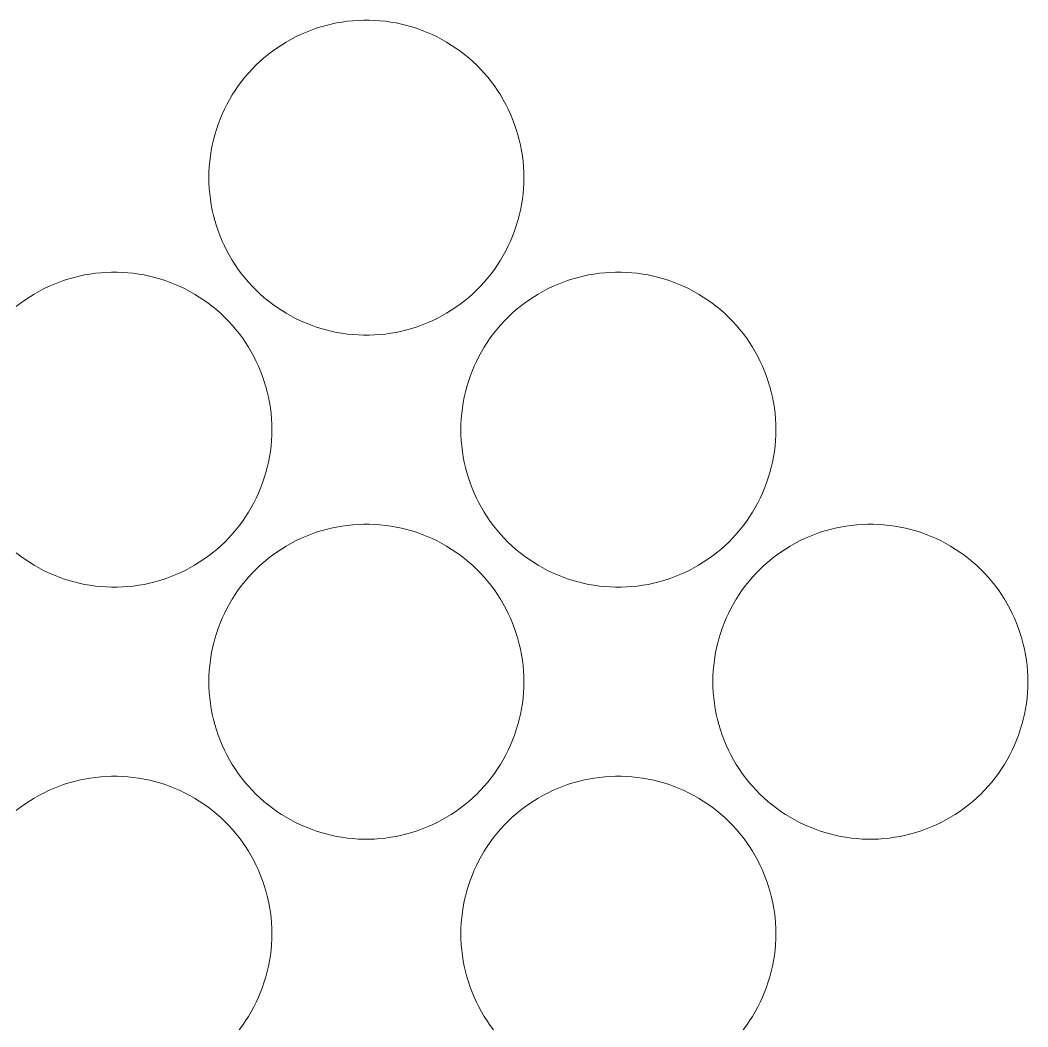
# Model space of a CAD drawing. Header units: inches. Extents: x -6.5 to 91.7, y -2.1 to 67.1.
# Drawn here: x 0.058 to 1.632, y 1.83 to 3.403 of the extents above; entities that cross this region are included whole.
import ezdxf

# ---------------------------------------------------------------- set-up
doc = ezdxf.new("R2010")
doc.units = ezdxf.units.IN
doc.layers.add('ZANO_R', color=7, linetype='Continuous', lineweight=0)

msp = doc.modelspace()

# ---------------------------------------------------------------- linework, layer by layer
at = {"layer": 'ZANO_R'}
for p, q in [((0.5605, 3.39967), (0.56891, 3.40084)), ((0.56891, 3.40084), (0.57736, 3.40172)), ((0.57736, 3.40172), (0.58584, 3.4023)), ((0.58584, 3.4023), (0.59433, 3.4026)), ((0.59433, 3.4026), (0.60282, 3.4026)), ((0.60282, 3.4026), (0.61131, 3.4023)), ((0.61131, 3.4023), (0.61979, 3.40172)), ((0.61979, 3.40172), (0.62824, 3.40084)), ((0.62824, 3.40084), (0.63665, 3.39967)), ((0.50343, 3.38349), (0.51132, 3.38664)), ((0.51132, 3.38664), (0.51931, 3.38952)), ((0.51931, 3.38952), (0.5274, 3.39211)), ((0.5274, 3.39211), (0.53557, 3.39443)), ((0.53557, 3.39443), (0.54382, 3.39646)), ((0.54382, 3.39646), (0.55213, 3.39821)), ((0.55213, 3.39821), (0.5605, 3.39967)), ((0.63665, 3.39967), (0.64502, 3.39821)), ((0.64502, 3.39821), (0.65333, 3.39646)), ((0.65333, 3.39646), (0.66158, 3.39443)), ((0.66158, 3.39443), (0.66975, 3.39211)), ((0.66975, 3.39211), (0.67784, 3.38952)), ((0.67784, 3.38952), (0.68583, 3.38664)), ((0.68583, 3.38664), (0.69372, 3.38349)), ((0.4731, 3.36824), (0.48048, 3.37244)), ((0.48048, 3.37244), (0.488, 3.37639)), ((0.488, 3.37639), (0.49565, 3.38007)), ((0.49565, 3.38007), (0.50343, 3.38349)), ((0.69372, 3.38349), (0.7015, 3.38007)), ((0.7015, 3.38007), (0.70915, 3.37639)), ((0.70915, 3.37639), (0.71667, 3.37244)), ((0.71667, 3.37244), (0.72405, 3.36824)), ((0.44515, 3.34895), (0.45188, 3.35413)), ((0.45188, 3.35413), (0.45879, 3.35907)), ((0.45879, 3.35907), (0.46586, 3.36378)), ((0.46586, 3.36378), (0.4731, 3.36824)), ((0.72405, 3.36824), (0.73129, 3.36378)), ((0.73129, 3.36378), (0.73836, 3.35907)), ((0.73836, 3.35907), (0.74527, 3.35413)), ((0.74527, 3.35413), (0.752, 3.34895)), ((0.42609, 3.33206), (0.43225, 3.3379)), ((0.43225, 3.3379), (0.4386, 3.34354)), ((0.4386, 3.34354), (0.44515, 3.34895)), ((0.752, 3.34895), (0.75855, 3.34354)), ((0.75855, 3.34354), (0.76491, 3.3379)), ((0.76491, 3.3379), (0.77107, 3.33206)), ((0.41439, 3.31974), (0.42013, 3.326)), ((0.42013, 3.326), (0.42609, 3.33206)), ((0.77107, 3.33206), (0.77702, 3.326)), ((0.77702, 3.326), (0.78276, 3.31974)), ((0.39851, 3.29982), (0.40357, 3.30664)), ((0.40357, 3.30664), (0.40887, 3.31328)), ((0.40887, 3.31328), (0.41439, 3.31974)), ((0.78276, 3.31974), (0.78828, 3.31328)), ((0.78828, 3.31328), (0.79358, 3.30664)), ((0.79358, 3.30664), (0.79864, 3.29982)), ((0.3891, 3.28568), (0.39368, 3.29283)), ((0.39368, 3.29283), (0.39851, 3.29982)), ((0.79864, 3.29982), (0.80347, 3.29283)), ((0.80347, 3.29283), (0.80805, 3.28568)), ((0.38069, 3.27092), (0.38477, 3.27837)), ((0.38477, 3.27837), (0.3891, 3.28568)), ((0.80805, 3.28568), (0.81238, 3.27837)), ((0.81238, 3.27837), (0.81646, 3.27092)), ((0.37332, 3.25561), (0.37687, 3.26333)), ((0.37687, 3.26333), (0.38069, 3.27092)), ((0.81646, 3.27092), (0.82028, 3.26333)), ((0.82028, 3.26333), (0.82383, 3.25561)), ((0.36702, 3.23984), (0.37004, 3.24778)), ((0.37004, 3.24778), (0.37332, 3.25561)), ((0.82383, 3.25561), (0.82712, 3.24778)), ((0.82712, 3.24778), (0.83013, 3.23984)), ((0.36183, 3.22366), (0.36429, 3.23179)), ((0.36429, 3.23179), (0.36702, 3.23984)), ((0.83013, 3.23984), (0.83286, 3.23179)), ((0.83286, 3.23179), (0.83532, 3.22366)), ((0.35777, 3.20717), (0.35966, 3.21545)), ((0.35966, 3.21545), (0.36183, 3.22366)), ((0.83532, 3.22366), (0.8375, 3.21545)), ((0.8375, 3.21545), (0.83939, 3.20717)), ((0.35485, 3.19043), (0.35616, 3.19883)), ((0.35616, 3.19883), (0.35777, 3.20717)), ((0.83939, 3.20717), (0.84099, 3.19883)), ((0.84099, 3.19883), (0.8423, 3.19043)), ((0.35309, 3.17354), (0.35382, 3.182)), ((0.35382, 3.182), (0.35485, 3.19043)), ((0.8423, 3.19043), (0.84333, 3.182)), ((0.84333, 3.182), (0.84406, 3.17354)), ((0.3525, 3.15656), (0.35265, 3.16506)), ((0.35265, 3.16506), (0.35309, 3.17354)), ((0.84406, 3.17354), (0.8445, 3.16506)), ((0.8445, 3.16506), (0.84465, 3.15656)), ((0.35265, 3.14807), (0.3525, 3.15656)), ((0.84465, 3.15656), (0.8445, 3.14807)), ((0.35309, 3.13958), (0.35265, 3.14807)), ((0.35382, 3.13112), (0.35309, 3.13958)), ((0.84406, 3.13958), (0.84333, 3.13112)), ((0.8445, 3.14807), (0.84406, 3.13958)), ((0.35485, 3.12269), (0.35382, 3.13112)), ((0.35616, 3.1143), (0.35485, 3.12269)), ((0.8423, 3.12269), (0.84099, 3.1143)), ((0.84333, 3.13112), (0.8423, 3.12269)), ((0.35777, 3.10595), (0.35616, 3.1143)), ((0.35966, 3.09767), (0.35777, 3.10595)), ((0.83939, 3.10595), (0.8375, 3.09767)), ((0.84099, 3.1143), (0.83939, 3.10595)), ((0.36183, 3.08946), (0.35966, 3.09767)), ((0.36429, 3.08133), (0.36183, 3.08946)), ((0.83532, 3.08946), (0.83286, 3.08133)), ((0.8375, 3.09767), (0.83532, 3.08946)), ((0.36702, 3.07329), (0.36429, 3.08133)), ((0.37004, 3.06535), (0.36702, 3.07329)), ((0.83013, 3.07329), (0.82712, 3.06535)), ((0.83286, 3.08133), (0.83013, 3.07329)), ((0.37332, 3.05751), (0.37004, 3.06535)), ((0.37687, 3.0498), (0.37332, 3.05751)), ((0.82383, 3.05751), (0.82028, 3.0498)), ((0.82712, 3.06535), (0.82383, 3.05751)), ((0.38069, 3.04221), (0.37687, 3.0498)), ((0.38477, 3.03475), (0.38069, 3.04221)), ((0.81646, 3.04221), (0.81238, 3.03475)), ((0.82028, 3.0498), (0.81646, 3.04221)), ((0.3891, 3.02745), (0.38477, 3.03475)), ((0.39368, 3.02029), (0.3891, 3.02745)), ((0.80805, 3.02745), (0.80347, 3.02029)), ((0.81238, 3.03475), (0.80805, 3.02745)), ((0.16679, 3.00596), (0.1752, 3.00713)), ((0.1752, 3.00713), (0.18365, 3.008)), ((0.18365, 3.008), (0.19213, 3.00859)), ((0.19213, 3.00859), (0.20062, 3.00888)), ((0.20062, 3.00888), (0.20911, 3.00888)), ((0.20911, 3.00888), (0.2176, 3.00859)), ((0.2176, 3.00859), (0.22607, 3.008)), ((0.22607, 3.008), (0.23452, 3.00713)), ((0.23452, 3.00713), (0.24294, 3.00596)), ((0.39851, 3.0133), (0.39368, 3.02029)), ((0.40357, 3.00648), (0.39851, 3.0133)), ((0.79864, 3.0133), (0.79358, 3.00648)), ((0.80347, 3.02029), (0.79864, 3.0133)), ((0.95421, 3.00596), (0.96263, 3.00713)), ((0.96263, 3.00713), (0.97108, 3.008)), ((0.97108, 3.008), (0.97955, 3.00859)), ((0.97955, 3.00859), (0.98804, 3.00888)), ((0.98804, 3.00888), (0.99654, 3.00888)), ((0.99654, 3.00888), (1.00503, 3.00859)), ((1.00503, 3.00859), (1.0135, 3.008)), ((1.0135, 3.008), (1.02195, 3.00713)), ((1.02195, 3.00713), (1.03036, 3.00596)), ((0.10972, 2.98978), (0.1176, 2.99293)), ((0.1176, 2.99293), (0.1256, 2.9958)), ((0.1256, 2.9958), (0.13369, 2.9984)), ((0.13369, 2.9984), (0.14186, 3.00072)), ((0.14186, 3.00072), (0.15011, 3.00275)), ((0.15011, 3.00275), (0.15842, 3.0045)), ((0.15842, 3.0045), (0.16679, 3.00596)), ((0.24294, 3.00596), (0.25131, 3.0045)), ((0.25131, 3.0045), (0.25962, 3.00275)), ((0.25962, 3.00275), (0.26787, 3.00072)), ((0.26787, 3.00072), (0.27604, 2.9984)), ((0.27604, 2.9984), (0.28413, 2.9958)), ((0.28413, 2.9958), (0.29212, 2.99293)), ((0.29212, 2.99293), (0.30001, 2.98978)), ((0.40887, 2.99984), (0.40357, 3.00648)), ((0.41439, 2.99339), (0.40887, 2.99984)), ((0.42013, 2.98713), (0.41439, 2.99339)), ((0.78276, 2.99339), (0.77702, 2.98713)), ((0.78828, 2.99984), (0.78276, 2.99339)), ((0.79358, 3.00648), (0.78828, 2.99984)), ((0.89714, 2.98978), (0.90503, 2.99293)), ((0.90503, 2.99293), (0.91302, 2.9958)), ((0.91302, 2.9958), (0.92111, 2.9984)), ((0.92111, 2.9984), (0.92928, 3.00072)), ((0.92928, 3.00072), (0.93753, 3.00275)), ((0.93753, 3.00275), (0.94585, 3.0045)), ((0.94585, 3.0045), (0.95421, 3.00596)), ((1.03036, 3.00596), (1.03873, 3.0045)), ((1.03873, 3.0045), (1.04704, 3.00275)), ((1.04704, 3.00275), (1.05529, 3.00072)), ((1.05529, 3.00072), (1.06346, 2.9984)), ((1.06346, 2.9984), (1.07155, 2.9958)), ((1.07155, 2.9958), (1.07955, 2.99293)), ((1.07955, 2.99293), (1.08744, 2.98978)), ((0.07938, 2.97452), (0.08676, 2.97873)), ((0.08676, 2.97873), (0.09429, 2.98267)), ((0.09429, 2.98267), (0.10194, 2.98636)), ((0.10194, 2.98636), (0.10972, 2.98978)), ((0.30001, 2.98978), (0.30779, 2.98636)), ((0.30779, 2.98636), (0.31544, 2.98267)), ((0.31544, 2.98267), (0.32296, 2.97873)), ((0.32296, 2.97873), (0.33034, 2.97452)), ((0.42609, 2.98107), (0.42013, 2.98713)), ((0.43225, 2.97522), (0.42609, 2.98107)), ((0.77107, 2.98107), (0.76491, 2.97522)), ((0.77702, 2.98713), (0.77107, 2.98107)), ((0.86681, 2.97452), (0.87419, 2.97873)), ((0.87419, 2.97873), (0.88171, 2.98267)), ((0.88171, 2.98267), (0.88936, 2.98636)), ((0.88936, 2.98636), (0.89714, 2.98978)), ((1.08744, 2.98978), (1.09521, 2.98636)), ((1.09521, 2.98636), (1.10287, 2.98267)), ((1.10287, 2.98267), (1.11039, 2.97873)), ((1.11039, 2.97873), (1.11777, 2.97452)), ((0.05144, 2.95523), (0.05817, 2.96042)), ((0.05817, 2.96042), (0.06508, 2.96536)), ((0.06508, 2.96536), (0.07215, 2.97007)), ((0.07215, 2.97007), (0.07938, 2.97452)), ((0.33034, 2.97452), (0.33757, 2.97007)), ((0.33757, 2.97007), (0.34465, 2.96536)), ((0.34465, 2.96536), (0.35155, 2.96042)), ((0.35155, 2.96042), (0.35829, 2.95523)), ((0.4386, 2.96959), (0.43225, 2.97522)), ((0.44515, 2.96418), (0.4386, 2.96959)), ((0.45188, 2.959), (0.44515, 2.96418)), ((0.752, 2.96418), (0.74527, 2.959)), ((0.75855, 2.96959), (0.752, 2.96418)), ((0.76491, 2.97522), (0.75855, 2.96959)), ((0.83887, 2.95523), (0.8456, 2.96042)), ((0.8456, 2.96042), (0.8525, 2.96536)), ((0.8525, 2.96536), (0.85958, 2.97007)), ((0.85958, 2.97007), (0.86681, 2.97452)), ((1.11777, 2.97452), (1.125, 2.97007)), ((1.125, 2.97007), (1.13207, 2.96536)), ((1.13207, 2.96536), (1.13898, 2.96042)), ((1.13898, 2.96042), (1.14571, 2.95523)), ((0.35829, 2.95523), (0.36483, 2.94982)), ((0.36483, 2.94982), (0.37119, 2.94419)), ((0.37119, 2.94419), (0.37735, 2.93834)), ((0.45879, 2.95405), (0.45188, 2.959)), ((0.46586, 2.94935), (0.45879, 2.95405)), ((0.4731, 2.94489), (0.46586, 2.94935)), ((0.48048, 2.94068), (0.4731, 2.94489)), ((0.72405, 2.94489), (0.71667, 2.94068)), ((0.73129, 2.94935), (0.72405, 2.94489)), ((0.73836, 2.95405), (0.73129, 2.94935)), ((0.74527, 2.959), (0.73836, 2.95405)), ((0.8198, 2.93834), (0.82596, 2.94419)), ((0.82596, 2.94419), (0.83232, 2.94982)), ((0.83232, 2.94982), (0.83887, 2.95523)), ((1.14571, 2.95523), (1.15226, 2.94982)), ((1.15226, 2.94982), (1.15862, 2.94419)), ((1.15862, 2.94419), (1.16478, 2.93834)), ((0.37735, 2.93834), (0.38331, 2.93228)), ((0.38331, 2.93228), (0.38905, 2.92602)), ((0.488, 2.93674), (0.48048, 2.94068)), ((0.49565, 2.93305), (0.488, 2.93674)), ((0.50343, 2.92963), (0.49565, 2.93305)), ((0.51132, 2.92648), (0.50343, 2.92963)), ((0.69372, 2.92963), (0.68583, 2.92648)), ((0.7015, 2.93305), (0.69372, 2.92963)), ((0.70915, 2.93674), (0.7015, 2.93305)), ((0.71667, 2.94068), (0.70915, 2.93674)), ((0.8081, 2.92602), (0.81384, 2.93228)), ((0.81384, 2.93228), (0.8198, 2.93834)), ((1.16478, 2.93834), (1.17073, 2.93228)), ((1.17073, 2.93228), (1.17647, 2.92602)), ((0.38905, 2.92602), (0.39457, 2.91957)), ((0.39457, 2.91957), (0.39987, 2.91293)), ((0.39987, 2.91293), (0.40493, 2.90611)), ((0.51931, 2.92361), (0.51132, 2.92648)), ((0.5274, 2.92101), (0.51931, 2.92361)), ((0.53557, 2.91869), (0.5274, 2.92101)), ((0.54382, 2.91666), (0.53557, 2.91869)), ((0.55213, 2.91491), (0.54382, 2.91666)), ((0.5605, 2.91345), (0.55213, 2.91491)), ((0.56891, 2.91229), (0.5605, 2.91345)), ((0.63665, 2.91345), (0.62824, 2.91229)), ((0.64502, 2.91491), (0.63665, 2.91345)), ((0.65333, 2.91666), (0.64502, 2.91491)), ((0.66158, 2.91869), (0.65333, 2.91666)), ((0.66975, 2.92101), (0.66158, 2.91869)), ((0.67784, 2.92361), (0.66975, 2.92101)), ((0.68583, 2.92648), (0.67784, 2.92361)), ((0.79222, 2.90611), (0.79728, 2.91293)), ((0.79728, 2.91293), (0.80258, 2.91957)), ((0.80258, 2.91957), (0.8081, 2.92602)), ((1.17647, 2.92602), (1.182, 2.91957)), ((1.182, 2.91957), (1.18729, 2.91293)), ((1.18729, 2.91293), (1.19236, 2.90611)), ((0.40493, 2.90611), (0.40976, 2.89912)), ((0.40976, 2.89912), (0.41434, 2.89196)), ((0.57736, 2.91141), (0.56891, 2.91229)), ((0.58584, 2.91082), (0.57736, 2.91141)), ((0.59433, 2.91053), (0.58584, 2.91082)), ((0.60282, 2.91053), (0.59433, 2.91053)), ((0.61131, 2.91082), (0.60282, 2.91053)), ((0.61979, 2.91141), (0.61131, 2.91082)), ((0.62824, 2.91229), (0.61979, 2.91141)), ((0.78281, 2.89196), (0.78739, 2.89912)), ((0.78739, 2.89912), (0.79222, 2.90611)), ((1.19236, 2.90611), (1.19718, 2.89912)), ((1.19718, 2.89912), (1.20176, 2.89196)), ((0.41434, 2.89196), (0.41867, 2.88466)), ((0.41867, 2.88466), (0.42275, 2.8772)), ((0.7744, 2.8772), (0.77848, 2.88466)), ((0.77848, 2.88466), (0.78281, 2.89196)), ((1.20176, 2.89196), (1.2061, 2.88466)), ((1.2061, 2.88466), (1.21017, 2.8772)), ((0.42275, 2.8772), (0.42656, 2.86961)), ((0.42656, 2.86961), (0.43012, 2.8619)), ((0.76703, 2.8619), (0.77059, 2.86961)), ((0.77059, 2.86961), (0.7744, 2.8772)), ((1.21017, 2.8772), (1.21399, 2.86961)), ((1.21399, 2.86961), (1.21754, 2.8619)), ((0.43012, 2.8619), (0.4334, 2.85406)), ((0.4334, 2.85406), (0.43641, 2.84612)), ((0.76074, 2.84612), (0.76375, 2.85406)), ((0.76375, 2.85406), (0.76703, 2.8619)), ((1.21754, 2.8619), (1.22083, 2.85406)), ((1.22083, 2.85406), (1.22384, 2.84612)), ((0.43641, 2.84612), (0.43915, 2.83808)), ((0.43915, 2.83808), (0.44161, 2.82995)), ((0.75554, 2.82995), (0.758, 2.83808)), ((0.758, 2.83808), (0.76074, 2.84612)), ((1.22384, 2.84612), (1.22658, 2.83808)), ((1.22658, 2.83808), (1.22903, 2.82995)), ((0.44161, 2.82995), (0.44378, 2.82174)), ((0.44378, 2.82174), (0.44567, 2.81346)), ((0.75148, 2.81346), (0.75337, 2.82174)), ((0.75337, 2.82174), (0.75554, 2.82995)), ((1.22903, 2.82995), (1.23121, 2.82174)), ((1.23121, 2.82174), (1.2331, 2.81346)), ((0.44567, 2.81346), (0.44728, 2.80511)), ((0.44728, 2.80511), (0.44859, 2.79672)), ((0.74856, 2.79672), (0.74987, 2.80511)), ((0.74987, 2.80511), (0.75148, 2.81346)), ((1.2331, 2.81346), (1.2347, 2.80511)), ((1.2347, 2.80511), (1.23602, 2.79672)), ((0.44859, 2.79672), (0.44961, 2.78829)), ((0.44961, 2.78829), (0.45035, 2.77983)), ((0.7468, 2.77983), (0.74754, 2.78829)), ((0.74754, 2.78829), (0.74856, 2.79672)), ((1.23602, 2.79672), (1.23704, 2.78829)), ((1.23704, 2.78829), (1.23777, 2.77983)), ((0.45035, 2.77983), (0.45079, 2.77134)), ((0.45079, 2.77134), (0.45093, 2.76285)), ((0.74622, 2.76285), (0.74636, 2.77134)), ((0.74636, 2.77134), (0.7468, 2.77983)), ((1.23777, 2.77983), (1.23821, 2.77134)), ((1.23821, 2.77134), (1.23836, 2.76285)), ((0.45093, 2.76285), (0.45079, 2.75436)), ((0.74636, 2.75436), (0.74622, 2.76285)), ((1.23836, 2.76285), (1.23821, 2.75436)), ((0.45035, 2.74587), (0.44961, 2.73741)), ((0.45079, 2.75436), (0.45035, 2.74587)), ((0.7468, 2.74587), (0.74636, 2.75436)), ((0.74754, 2.73741), (0.7468, 2.74587)), ((1.23777, 2.74587), (1.23704, 2.73741)), ((1.23821, 2.75436), (1.23777, 2.74587)), ((0.44859, 2.72898), (0.44728, 2.72058)), ((0.44961, 2.73741), (0.44859, 2.72898)), ((0.74856, 2.72898), (0.74754, 2.73741)), ((0.74987, 2.72058), (0.74856, 2.72898)), ((1.23602, 2.72898), (1.2347, 2.72058)), ((1.23704, 2.73741), (1.23602, 2.72898)), ((0.44567, 2.71224), (0.44378, 2.70396)), ((0.44728, 2.72058), (0.44567, 2.71224)), ((0.75148, 2.71224), (0.74987, 2.72058)), ((0.75337, 2.70396), (0.75148, 2.71224)), ((1.2331, 2.71224), (1.23121, 2.70396)), ((1.2347, 2.72058), (1.2331, 2.71224)), ((0.44161, 2.69575), (0.43915, 2.68762)), ((0.44378, 2.70396), (0.44161, 2.69575)), ((0.75554, 2.69575), (0.75337, 2.70396)), ((0.758, 2.68762), (0.75554, 2.69575)), ((1.22903, 2.69575), (1.22658, 2.68762)), ((1.23121, 2.70396), (1.22903, 2.69575)), ((0.43641, 2.67958), (0.4334, 2.67163)), ((0.43915, 2.68762), (0.43641, 2.67958)), ((0.76074, 2.67958), (0.758, 2.68762)), ((0.76375, 2.67163), (0.76074, 2.67958)), ((1.22384, 2.67958), (1.22083, 2.67163)), ((1.22658, 2.68762), (1.22384, 2.67958)), ((0.43012, 2.6638), (0.42656, 2.65608)), ((0.4334, 2.67163), (0.43012, 2.6638)), ((0.76703, 2.6638), (0.76375, 2.67163)), ((0.77059, 2.65608), (0.76703, 2.6638)), ((1.21754, 2.6638), (1.21399, 2.65608)), ((1.22083, 2.67163), (1.21754, 2.6638)), ((0.42275, 2.64849), (0.41867, 2.64104)), ((0.42656, 2.65608), (0.42275, 2.64849)), ((0.7744, 2.64849), (0.77059, 2.65608)), ((0.77848, 2.64104), (0.7744, 2.64849)), ((1.21017, 2.64849), (1.2061, 2.64104)), ((1.21399, 2.65608), (1.21017, 2.64849)), ((0.41434, 2.63373), (0.40976, 2.62658)), ((0.41867, 2.64104), (0.41434, 2.63373)), ((0.78281, 2.63373), (0.77848, 2.64104)), ((0.78739, 2.62658), (0.78281, 2.63373)), ((1.20176, 2.63373), (1.19718, 2.62658)), ((1.2061, 2.64104), (1.20176, 2.63373)), ((0.40493, 2.61959), (0.39987, 2.61277)), ((0.40976, 2.62658), (0.40493, 2.61959)), ((0.56891, 2.61341), (0.57736, 2.61429)), ((0.57736, 2.61429), (0.58584, 2.61488)), ((0.58584, 2.61488), (0.59433, 2.61517)), ((0.59433, 2.61517), (0.60282, 2.61517)), ((0.60282, 2.61517), (0.61131, 2.61488)), ((0.61131, 2.61488), (0.61979, 2.61429)), ((0.61979, 2.61429), (0.62824, 2.61341)), ((0.79222, 2.61959), (0.78739, 2.62658)), ((0.79728, 2.61277), (0.79222, 2.61959)), ((1.19236, 2.61959), (1.18729, 2.61277)), ((1.19718, 2.62658), (1.19236, 2.61959)), ((1.35634, 2.61341), (1.36479, 2.61429)), ((1.36479, 2.61429), (1.37326, 2.61488)), ((1.37326, 2.61488), (1.38175, 2.61517)), ((1.38175, 2.61517), (1.39025, 2.61517)), ((1.39025, 2.61517), (1.39874, 2.61488)), ((1.39874, 2.61488), (1.40721, 2.61429)), ((1.40721, 2.61429), (1.41566, 2.61341)), ((0.38905, 2.59967), (0.38331, 2.59341)), ((0.39457, 2.60613), (0.38905, 2.59967)), ((0.39987, 2.61277), (0.39457, 2.60613)), ((0.50343, 2.59607), (0.51132, 2.59922)), ((0.51132, 2.59922), (0.51931, 2.60209)), ((0.51931, 2.60209), (0.5274, 2.60469)), ((0.5274, 2.60469), (0.53557, 2.607)), ((0.53557, 2.607), (0.54382, 2.60904)), ((0.54382, 2.60904), (0.55213, 2.61078)), ((0.55213, 2.61078), (0.5605, 2.61224)), ((0.5605, 2.61224), (0.56891, 2.61341)), ((0.62824, 2.61341), (0.63665, 2.61224)), ((0.63665, 2.61224), (0.64502, 2.61078)), ((0.64502, 2.61078), (0.65333, 2.60904)), ((0.65333, 2.60904), (0.66158, 2.607)), ((0.66158, 2.607), (0.66975, 2.60469)), ((0.66975, 2.60469), (0.67784, 2.60209)), ((0.67784, 2.60209), (0.68583, 2.59922)), ((0.68583, 2.59922), (0.69372, 2.59607)), ((0.80258, 2.60613), (0.79728, 2.61277)), ((0.8081, 2.59967), (0.80258, 2.60613)), ((0.81384, 2.59341), (0.8081, 2.59967)), ((1.17647, 2.59967), (1.17073, 2.59341)), ((1.182, 2.60613), (1.17647, 2.59967)), ((1.18729, 2.61277), (1.182, 2.60613)), ((1.29085, 2.59607), (1.29874, 2.59922)), ((1.29874, 2.59922), (1.30674, 2.60209)), ((1.30674, 2.60209), (1.31482, 2.60469)), ((1.31482, 2.60469), (1.323, 2.607)), ((1.323, 2.607), (1.33125, 2.60904)), ((1.33125, 2.60904), (1.33956, 2.61078)), ((1.33956, 2.61078), (1.34793, 2.61224)), ((1.34793, 2.61224), (1.35634, 2.61341)), ((1.41566, 2.61341), (1.42408, 2.61224)), ((1.42408, 2.61224), (1.43244, 2.61078)), ((1.43244, 2.61078), (1.44076, 2.60904)), ((1.44076, 2.60904), (1.449, 2.607)), ((1.449, 2.607), (1.45718, 2.60469)), ((1.45718, 2.60469), (1.46527, 2.60209)), ((1.46527, 2.60209), (1.47326, 2.59922)), ((1.47326, 2.59922), (1.48115, 2.59607)), ((0.37735, 2.58736), (0.37119, 2.58151)), ((0.38331, 2.59341), (0.37735, 2.58736)), ((0.4731, 2.58081), (0.48048, 2.58501)), ((0.48048, 2.58501), (0.488, 2.58896)), ((0.488, 2.58896), (0.49565, 2.59265)), ((0.49565, 2.59265), (0.50343, 2.59607)), ((0.69372, 2.59607), (0.7015, 2.59265)), ((0.7015, 2.59265), (0.70915, 2.58896)), ((0.70915, 2.58896), (0.71667, 2.58501)), ((0.71667, 2.58501), (0.72405, 2.58081)), ((0.8198, 2.58736), (0.81384, 2.59341)), ((0.82596, 2.58151), (0.8198, 2.58736)), ((1.16478, 2.58736), (1.15862, 2.58151)), ((1.17073, 2.59341), (1.16478, 2.58736)), ((1.26052, 2.58081), (1.2679, 2.58501)), ((1.2679, 2.58501), (1.27542, 2.58896)), ((1.27542, 2.58896), (1.28308, 2.59265)), ((1.28308, 2.59265), (1.29085, 2.59607)), ((1.48115, 2.59607), (1.48892, 2.59265)), ((1.48892, 2.59265), (1.49658, 2.58896)), ((1.49658, 2.58896), (1.5041, 2.58501)), ((1.5041, 2.58501), (1.51148, 2.58081)), ((0.05817, 2.56528), (0.05144, 2.57046)), ((0.35829, 2.57046), (0.35155, 2.56528)), ((0.36483, 2.57587), (0.35829, 2.57046)), ((0.37119, 2.58151), (0.36483, 2.57587)), ((0.44515, 2.56152), (0.45188, 2.5667)), ((0.45188, 2.5667), (0.45879, 2.57165)), ((0.45879, 2.57165), (0.46586, 2.57635)), ((0.46586, 2.57635), (0.4731, 2.58081)), ((0.72405, 2.58081), (0.73129, 2.57635)), ((0.73129, 2.57635), (0.73836, 2.57165)), ((0.73836, 2.57165), (0.74527, 2.5667)), ((0.74527, 2.5667), (0.752, 2.56152)), ((0.83232, 2.57587), (0.82596, 2.58151)), ((0.83887, 2.57046), (0.83232, 2.57587)), ((0.8456, 2.56528), (0.83887, 2.57046)), ((1.14571, 2.57046), (1.13898, 2.56528)), ((1.15226, 2.57587), (1.14571, 2.57046)), ((1.15862, 2.58151), (1.15226, 2.57587)), ((1.23258, 2.56152), (1.23931, 2.5667)), ((1.23931, 2.5667), (1.24622, 2.57165)), ((1.24622, 2.57165), (1.25329, 2.57635)), ((1.25329, 2.57635), (1.26052, 2.58081)), ((1.51148, 2.58081), (1.51871, 2.57635)), ((1.51871, 2.57635), (1.52579, 2.57165)), ((1.52579, 2.57165), (1.53269, 2.5667)), ((1.53269, 2.5667), (1.53942, 2.56152)), ((0.06508, 2.56034), (0.05817, 2.56528)), ((0.07215, 2.55563), (0.06508, 2.56034)), ((0.07938, 2.55118), (0.07215, 2.55563)), ((0.08676, 2.54697), (0.07938, 2.55118)), ((0.33034, 2.55118), (0.32296, 2.54697)), ((0.33757, 2.55563), (0.33034, 2.55118)), ((0.34465, 2.56034), (0.33757, 2.55563)), ((0.35155, 2.56528), (0.34465, 2.56034)), ((0.43225, 2.55048), (0.4386, 2.55611)), ((0.4386, 2.55611), (0.44515, 2.56152)), ((0.752, 2.56152), (0.75855, 2.55611)), ((0.75855, 2.55611), (0.76491, 2.55048)), ((0.8525, 2.56034), (0.8456, 2.56528)), ((0.85958, 2.55563), (0.8525, 2.56034)), ((0.86681, 2.55118), (0.85958, 2.55563)), ((0.87419, 2.54697), (0.86681, 2.55118)), ((1.11777, 2.55118), (1.11039, 2.54697)), ((1.125, 2.55563), (1.11777, 2.55118)), ((1.13207, 2.56034), (1.125, 2.55563)), ((1.13898, 2.56528), (1.13207, 2.56034)), ((1.21967, 2.55048), (1.22603, 2.55611)), ((1.22603, 2.55611), (1.23258, 2.56152)), ((1.53942, 2.56152), (1.54597, 2.55611)), ((1.54597, 2.55611), (1.55233, 2.55048)), ((0.09429, 2.54302), (0.08676, 2.54697)), ((0.10194, 2.53934), (0.09429, 2.54302)), ((0.10972, 2.53592), (0.10194, 2.53934)), ((0.1176, 2.53277), (0.10972, 2.53592)), ((0.30001, 2.53592), (0.29212, 2.53277)), ((0.30779, 2.53934), (0.30001, 2.53592)), ((0.31544, 2.54302), (0.30779, 2.53934)), ((0.32296, 2.54697), (0.31544, 2.54302)), ((0.41439, 2.53231), (0.42013, 2.53857)), ((0.42013, 2.53857), (0.42609, 2.54463)), ((0.42609, 2.54463), (0.43225, 2.55048)), ((0.76491, 2.55048), (0.77107, 2.54463)), ((0.77107, 2.54463), (0.77702, 2.53857)), ((0.77702, 2.53857), (0.78276, 2.53231)), ((0.88171, 2.54302), (0.87419, 2.54697)), ((0.88936, 2.53934), (0.88171, 2.54302)), ((0.89714, 2.53592), (0.88936, 2.53934)), ((0.90503, 2.53277), (0.89714, 2.53592)), ((1.08744, 2.53592), (1.07955, 2.53277)), ((1.09521, 2.53934), (1.08744, 2.53592)), ((1.10287, 2.54302), (1.09521, 2.53934)), ((1.11039, 2.54697), (1.10287, 2.54302)), ((1.20181, 2.53231), (1.20756, 2.53857)), ((1.20756, 2.53857), (1.21351, 2.54463)), ((1.21351, 2.54463), (1.21967, 2.55048)), ((1.55233, 2.55048), (1.55849, 2.54463)), ((1.55849, 2.54463), (1.56445, 2.53857)), ((1.56445, 2.53857), (1.57019, 2.53231)), ((0.1256, 2.52989), (0.1176, 2.53277)), ((0.13369, 2.5273), (0.1256, 2.52989)), ((0.14186, 2.52498), (0.13369, 2.5273)), ((0.15011, 2.52295), (0.14186, 2.52498)), ((0.15842, 2.5212), (0.15011, 2.52295)), ((0.16679, 2.51974), (0.15842, 2.5212)), ((0.1752, 2.51857), (0.16679, 2.51974)), ((0.24294, 2.51974), (0.23452, 2.51857)), ((0.25131, 2.5212), (0.24294, 2.51974)), ((0.25962, 2.52295), (0.25131, 2.5212)), ((0.26787, 2.52498), (0.25962, 2.52295)), ((0.27604, 2.5273), (0.26787, 2.52498)), ((0.28413, 2.52989), (0.27604, 2.5273)), ((0.29212, 2.53277), (0.28413, 2.52989)), ((0.39851, 2.51239), (0.40357, 2.51921)), ((0.40357, 2.51921), (0.40887, 2.52586)), ((0.40887, 2.52586), (0.41439, 2.53231)), ((0.78276, 2.53231), (0.78828, 2.52586)), ((0.78828, 2.52586), (0.79358, 2.51921)), ((0.79358, 2.51921), (0.79864, 2.51239)), ((0.91302, 2.52989), (0.90503, 2.53277)), ((0.92111, 2.5273), (0.91302, 2.52989)), ((0.92928, 2.52498), (0.92111, 2.5273)), ((0.93753, 2.52295), (0.92928, 2.52498)), ((0.94585, 2.5212), (0.93753, 2.52295)), ((0.95421, 2.51974), (0.94585, 2.5212)), ((0.96263, 2.51857), (0.95421, 2.51974)), ((1.03036, 2.51974), (1.02195, 2.51857)), ((1.03873, 2.5212), (1.03036, 2.51974)), ((1.04704, 2.52295), (1.03873, 2.5212)), ((1.05529, 2.52498), (1.04704, 2.52295)), ((1.06346, 2.5273), (1.05529, 2.52498)), ((1.07155, 2.52989), (1.06346, 2.5273)), ((1.07955, 2.53277), (1.07155, 2.52989)), ((1.18593, 2.51239), (1.191, 2.51921)), ((1.191, 2.51921), (1.19629, 2.52586)), ((1.19629, 2.52586), (1.20181, 2.53231)), ((1.57019, 2.53231), (1.57571, 2.52586)), ((1.57571, 2.52586), (1.58101, 2.51921)), ((1.58101, 2.51921), (1.58607, 2.51239)), ((0.18365, 2.51769), (0.1752, 2.51857)), ((0.19213, 2.51711), (0.18365, 2.51769)), ((0.20062, 2.51681), (0.19213, 2.51711)), ((0.20911, 2.51681), (0.20062, 2.51681)), ((0.2176, 2.51711), (0.20911, 2.51681)), ((0.22607, 2.51769), (0.2176, 2.51711)), ((0.23452, 2.51857), (0.22607, 2.51769)), ((0.3891, 2.49825), (0.39368, 2.5054)), ((0.39368, 2.5054), (0.39851, 2.51239)), ((0.79864, 2.51239), (0.80347, 2.5054)), ((0.80347, 2.5054), (0.80805, 2.49825)), ((0.97108, 2.51769), (0.96263, 2.51857)), ((0.97955, 2.51711), (0.97108, 2.51769)), ((0.98804, 2.51681), (0.97955, 2.51711)), ((0.99654, 2.51681), (0.98804, 2.51681)), ((1.00503, 2.51711), (0.99654, 2.51681)), ((1.0135, 2.51769), (1.00503, 2.51711)), ((1.02195, 2.51857), (1.0135, 2.51769)), ((1.17653, 2.49825), (1.18111, 2.5054)), ((1.18111, 2.5054), (1.18593, 2.51239)), ((1.58607, 2.51239), (1.5909, 2.5054)), ((1.5909, 2.5054), (1.59548, 2.49825)), ((0.38069, 2.48349), (0.38477, 2.49094)), ((0.38477, 2.49094), (0.3891, 2.49825)), ((0.80805, 2.49825), (0.81238, 2.49094)), ((0.81238, 2.49094), (0.81646, 2.48349)), ((1.16812, 2.48349), (1.17219, 2.49094)), ((1.17219, 2.49094), (1.17653, 2.49825)), ((1.59548, 2.49825), (1.59981, 2.49094)), ((1.59981, 2.49094), (1.60389, 2.48349)), ((0.37332, 2.46819), (0.37687, 2.4759)), ((0.37687, 2.4759), (0.38069, 2.48349)), ((0.81646, 2.48349), (0.82028, 2.4759)), ((0.82028, 2.4759), (0.82383, 2.46819)), ((1.16075, 2.46819), (1.1643, 2.4759)), ((1.1643, 2.4759), (1.16812, 2.48349)), ((1.60389, 2.48349), (1.6077, 2.4759)), ((1.6077, 2.4759), (1.61126, 2.46819)), ((0.36702, 2.45241), (0.37004, 2.46035)), ((0.37004, 2.46035), (0.37332, 2.46819)), ((0.82383, 2.46819), (0.82712, 2.46035)), ((0.82712, 2.46035), (0.83013, 2.45241)), ((1.15445, 2.45241), (1.15746, 2.46035)), ((1.15746, 2.46035), (1.16075, 2.46819)), ((1.61126, 2.46819), (1.61454, 2.46035)), ((1.61454, 2.46035), (1.61755, 2.45241)), ((0.36183, 2.43624), (0.36429, 2.44437)), ((0.36429, 2.44437), (0.36702, 2.45241)), ((0.83013, 2.45241), (0.83286, 2.44437)), ((0.83286, 2.44437), (0.83532, 2.43624)), ((1.14926, 2.43624), (1.15171, 2.44437)), ((1.15171, 2.44437), (1.15445, 2.45241)), ((1.61755, 2.45241), (1.62029, 2.44437)), ((1.62029, 2.44437), (1.62275, 2.43624)), ((0.35777, 2.41974), (0.35966, 2.42802)), ((0.35966, 2.42802), (0.36183, 2.43624)), ((0.83532, 2.43624), (0.8375, 2.42802)), ((0.8375, 2.42802), (0.83939, 2.41974)), ((1.14519, 2.41974), (1.14708, 2.42802)), ((1.14708, 2.42802), (1.14926, 2.43624)), ((1.62275, 2.43624), (1.62492, 2.42802)), ((1.62492, 2.42802), (1.62681, 2.41974)), ((0.35485, 2.40301), (0.35616, 2.4114)), ((0.35616, 2.4114), (0.35777, 2.41974)), ((0.83939, 2.41974), (0.84099, 2.4114)), ((0.84099, 2.4114), (0.8423, 2.40301)), ((1.14227, 2.40301), (1.14359, 2.4114)), ((1.14359, 2.4114), (1.14519, 2.41974)), ((1.62681, 2.41974), (1.62841, 2.4114)), ((1.62841, 2.4114), (1.62973, 2.40301)), ((0.35309, 2.38611), (0.35382, 2.39458)), ((0.35382, 2.39458), (0.35485, 2.40301)), ((0.8423, 2.40301), (0.84333, 2.39458)), ((0.84333, 2.39458), (0.84406, 2.38611)), ((1.14052, 2.38611), (1.14125, 2.39458)), ((1.14125, 2.39458), (1.14227, 2.40301)), ((1.62973, 2.40301), (1.63075, 2.39458)), ((1.63075, 2.39458), (1.63149, 2.38611)), ((0.3525, 2.36914), (0.35265, 2.37763)), ((0.35265, 2.37763), (0.35309, 2.38611)), ((0.84406, 2.38611), (0.8445, 2.37763)), ((0.8445, 2.37763), (0.84465, 2.36914)), ((1.13993, 2.36914), (1.14008, 2.37763)), ((1.14008, 2.37763), (1.14052, 2.38611)), ((1.63149, 2.38611), (1.63193, 2.37763)), ((1.63193, 2.37763), (1.63207, 2.36914)), ((0.35265, 2.36064), (0.3525, 2.36914)), ((0.84465, 2.36914), (0.8445, 2.36064)), ((1.14008, 2.36064), (1.13993, 2.36914)), ((1.63207, 2.36914), (1.63193, 2.36064)), ((0.35309, 2.35216), (0.35265, 2.36064)), ((0.35382, 2.3437), (0.35309, 2.35216)), ((0.84406, 2.35216), (0.84333, 2.3437)), ((0.8445, 2.36064), (0.84406, 2.35216)), ((1.14052, 2.35216), (1.14008, 2.36064)), ((1.14125, 2.3437), (1.14052, 2.35216)), ((1.63149, 2.35216), (1.63075, 2.3437)), ((1.63193, 2.36064), (1.63149, 2.35216)), ((0.35485, 2.33526), (0.35382, 2.3437)), ((0.35616, 2.32687), (0.35485, 2.33526)), ((0.8423, 2.33526), (0.84099, 2.32687)), ((0.84333, 2.3437), (0.8423, 2.33526)), ((1.14227, 2.33526), (1.14125, 2.3437)), ((1.14359, 2.32687), (1.14227, 2.33526)), ((1.62973, 2.33526), (1.62841, 2.32687)), ((1.63075, 2.3437), (1.62973, 2.33526)), ((0.35777, 2.31853), (0.35616, 2.32687)), ((0.35966, 2.31025), (0.35777, 2.31853)), ((0.83939, 2.31853), (0.8375, 2.31025)), ((0.84099, 2.32687), (0.83939, 2.31853)), ((1.14519, 2.31853), (1.14359, 2.32687)), ((1.14708, 2.31025), (1.14519, 2.31853)), ((1.62681, 2.31853), (1.62492, 2.31025)), ((1.62841, 2.32687), (1.62681, 2.31853)), ((0.36183, 2.30204), (0.35966, 2.31025)), ((0.36429, 2.2939), (0.36183, 2.30204)), ((0.83532, 2.30204), (0.83286, 2.2939)), ((0.8375, 2.31025), (0.83532, 2.30204)), ((1.14926, 2.30204), (1.14708, 2.31025)), ((1.15171, 2.2939), (1.14926, 2.30204)), ((1.62275, 2.30204), (1.62029, 2.2939)), ((1.62492, 2.31025), (1.62275, 2.30204)), ((0.36702, 2.28586), (0.36429, 2.2939)), ((0.37004, 2.27792), (0.36702, 2.28586)), ((0.83013, 2.28586), (0.82712, 2.27792)), ((0.83286, 2.2939), (0.83013, 2.28586)), ((1.15445, 2.28586), (1.15171, 2.2939)), ((1.15746, 2.27792), (1.15445, 2.28586)), ((1.61755, 2.28586), (1.61454, 2.27792)), ((1.62029, 2.2939), (1.61755, 2.28586)), ((0.37332, 2.27009), (0.37004, 2.27792)), ((0.37687, 2.26237), (0.37332, 2.27009)), ((0.82383, 2.27009), (0.82028, 2.26237)), ((0.82712, 2.27792), (0.82383, 2.27009)), ((1.16075, 2.27009), (1.15746, 2.27792)), ((1.1643, 2.26237), (1.16075, 2.27009)), ((1.61126, 2.27009), (1.6077, 2.26237)), ((1.61454, 2.27792), (1.61126, 2.27009)), ((0.38069, 2.25478), (0.37687, 2.26237)), ((0.38477, 2.24733), (0.38069, 2.25478)), ((0.81646, 2.25478), (0.81238, 2.24733)), ((0.82028, 2.26237), (0.81646, 2.25478)), ((1.16812, 2.25478), (1.1643, 2.26237)), ((1.17219, 2.24733), (1.16812, 2.25478)), ((1.60389, 2.25478), (1.59981, 2.24733)), ((1.6077, 2.26237), (1.60389, 2.25478)), ((0.3891, 2.24002), (0.38477, 2.24733)), ((0.39368, 2.23287), (0.3891, 2.24002)), ((0.80805, 2.24002), (0.80347, 2.23287)), ((0.81238, 2.24733), (0.80805, 2.24002)), ((1.17653, 2.24002), (1.17219, 2.24733)), ((1.18111, 2.23287), (1.17653, 2.24002)), ((1.59548, 2.24002), (1.5909, 2.23287)), ((1.59981, 2.24733), (1.59548, 2.24002)), ((0.1752, 2.2197), (0.18365, 2.22058)), ((0.18365, 2.22058), (0.19213, 2.22116)), ((0.19213, 2.22116), (0.20062, 2.22146)), ((0.20062, 2.22146), (0.20911, 2.22146)), ((0.20911, 2.22146), (0.2176, 2.22116)), ((0.2176, 2.22116), (0.22607, 2.22058)), ((0.22607, 2.22058), (0.23452, 2.2197)), ((0.39851, 2.22588), (0.39368, 2.23287)), ((0.40357, 2.21906), (0.39851, 2.22588)), ((0.79864, 2.22588), (0.79358, 2.21906)), ((0.80347, 2.23287), (0.79864, 2.22588)), ((0.96263, 2.2197), (0.97108, 2.22058)), ((0.97108, 2.22058), (0.97955, 2.22116)), ((0.97955, 2.22116), (0.98804, 2.22146)), ((0.98804, 2.22146), (0.99654, 2.22146)), ((0.99654, 2.22146), (1.00503, 2.22116)), ((1.00503, 2.22116), (1.0135, 2.22058)), ((1.0135, 2.22058), (1.02195, 2.2197)), ((1.18593, 2.22588), (1.18111, 2.23287)), ((1.191, 2.21906), (1.18593, 2.22588)), ((1.58607, 2.22588), (1.58101, 2.21906)), ((1.5909, 2.23287), (1.58607, 2.22588)), ((0.10972, 2.20235), (0.1176, 2.2055)), ((0.1176, 2.2055), (0.1256, 2.20838)), ((0.1256, 2.20838), (0.13369, 2.21097)), ((0.13369, 2.21097), (0.14186, 2.21329)), ((0.14186, 2.21329), (0.15011, 2.21532)), ((0.15011, 2.21532), (0.15842, 2.21707)), ((0.15842, 2.21707), (0.16679, 2.21853)), ((0.16679, 2.21853), (0.1752, 2.2197)), ((0.23452, 2.2197), (0.24294, 2.21853)), ((0.24294, 2.21853), (0.25131, 2.21707)), ((0.25131, 2.21707), (0.25962, 2.21532)), ((0.25962, 2.21532), (0.26787, 2.21329)), ((0.26787, 2.21329), (0.27604, 2.21097)), ((0.27604, 2.21097), (0.28413, 2.20838)), ((0.28413, 2.20838), (0.29212, 2.2055)), ((0.29212, 2.2055), (0.30001, 2.20235)), ((0.40887, 2.21242), (0.40357, 2.21906)), ((0.41439, 2.20596), (0.40887, 2.21242)), ((0.42013, 2.1997), (0.41439, 2.20596)), ((0.78276, 2.20596), (0.77702, 2.1997)), ((0.78828, 2.21242), (0.78276, 2.20596)), ((0.79358, 2.21906), (0.78828, 2.21242)), ((0.89714, 2.20235), (0.90503, 2.2055)), ((0.90503, 2.2055), (0.91302, 2.20838)), ((0.91302, 2.20838), (0.92111, 2.21097)), ((0.92111, 2.21097), (0.92928, 2.21329)), ((0.92928, 2.21329), (0.93753, 2.21532)), ((0.93753, 2.21532), (0.94585, 2.21707)), ((0.94585, 2.21707), (0.95421, 2.21853)), ((0.95421, 2.21853), (0.96263, 2.2197)), ((1.02195, 2.2197), (1.03036, 2.21853)), ((1.03036, 2.21853), (1.03873, 2.21707)), ((1.03873, 2.21707), (1.04704, 2.21532)), ((1.04704, 2.21532), (1.05529, 2.21329)), ((1.05529, 2.21329), (1.06346, 2.21097)), ((1.06346, 2.21097), (1.07155, 2.20838)), ((1.07155, 2.20838), (1.07955, 2.2055)), ((1.07955, 2.2055), (1.08744, 2.20235)), ((1.19629, 2.21242), (1.191, 2.21906)), ((1.20181, 2.20596), (1.19629, 2.21242)), ((1.20756, 2.1997), (1.20181, 2.20596)), ((1.57019, 2.20596), (1.56445, 2.1997)), ((1.57571, 2.21242), (1.57019, 2.20596)), ((1.58101, 2.21906), (1.57571, 2.21242)), ((0.07938, 2.1871), (0.08676, 2.1913)), ((0.08676, 2.1913), (0.09429, 2.19525)), ((0.09429, 2.19525), (0.10194, 2.19893)), ((0.10194, 2.19893), (0.10972, 2.20235)), ((0.30001, 2.20235), (0.30779, 2.19893)), ((0.30779, 2.19893), (0.31544, 2.19525)), ((0.31544, 2.19525), (0.32296, 2.1913)), ((0.32296, 2.1913), (0.33034, 2.1871)), ((0.42609, 2.19364), (0.42013, 2.1997)), ((0.43225, 2.18779), (0.42609, 2.19364)), ((0.77107, 2.19364), (0.76491, 2.18779)), ((0.77702, 2.1997), (0.77107, 2.19364)), ((0.86681, 2.1871), (0.87419, 2.1913)), ((0.87419, 2.1913), (0.88171, 2.19525)), ((0.88171, 2.19525), (0.88936, 2.19893)), ((0.88936, 2.19893), (0.89714, 2.20235)), ((1.08744, 2.20235), (1.09521, 2.19893)), ((1.09521, 2.19893), (1.10287, 2.19525)), ((1.10287, 2.19525), (1.11039, 2.1913)), ((1.11039, 2.1913), (1.11777, 2.1871)), ((1.21351, 2.19364), (1.20756, 2.1997)), ((1.21967, 2.18779), (1.21351, 2.19364)), ((1.55849, 2.19364), (1.55233, 2.18779)), ((1.56445, 2.1997), (1.55849, 2.19364)), ((0.05144, 2.16781), (0.05817, 2.17299)), ((0.05817, 2.17299), (0.06508, 2.17794)), ((0.06508, 2.17794), (0.07215, 2.18264)), ((0.07215, 2.18264), (0.07938, 2.1871)), ((0.33034, 2.1871), (0.33757, 2.18264)), ((0.33757, 2.18264), (0.34465, 2.17794)), ((0.34465, 2.17794), (0.35155, 2.17299)), ((0.35155, 2.17299), (0.35829, 2.16781)), ((0.4386, 2.18216), (0.43225, 2.18779)), ((0.44515, 2.17675), (0.4386, 2.18216)), ((0.45188, 2.17157), (0.44515, 2.17675)), ((0.752, 2.17675), (0.74527, 2.17157)), ((0.75855, 2.18216), (0.752, 2.17675)), ((0.76491, 2.18779), (0.75855, 2.18216)), ((0.83887, 2.16781), (0.8456, 2.17299)), ((0.8456, 2.17299), (0.8525, 2.17794)), ((0.8525, 2.17794), (0.85958, 2.18264)), ((0.85958, 2.18264), (0.86681, 2.1871)), ((1.11777, 2.1871), (1.125, 2.18264)), ((1.125, 2.18264), (1.13207, 2.17794)), ((1.13207, 2.17794), (1.13898, 2.17299)), ((1.13898, 2.17299), (1.14571, 2.16781)), ((1.22603, 2.18216), (1.21967, 2.18779)), ((1.23258, 2.17675), (1.22603, 2.18216)), ((1.23931, 2.17157), (1.23258, 2.17675)), ((1.53942, 2.17675), (1.53269, 2.17157)), ((1.54597, 2.18216), (1.53942, 2.17675)), ((1.55233, 2.18779), (1.54597, 2.18216)), ((0.35829, 2.16781), (0.36483, 2.1624)), ((0.36483, 2.1624), (0.37119, 2.15677)), ((0.45879, 2.16662), (0.45188, 2.17157)), ((0.46586, 2.16192), (0.45879, 2.16662)), ((0.4731, 2.15746), (0.46586, 2.16192)), ((0.48048, 2.15326), (0.4731, 2.15746)), ((0.72405, 2.15746), (0.71667, 2.15326)), ((0.73129, 2.16192), (0.72405, 2.15746)), ((0.73836, 2.16662), (0.73129, 2.16192)), ((0.74527, 2.17157), (0.73836, 2.16662)), ((0.82596, 2.15677), (0.83232, 2.1624)), ((0.83232, 2.1624), (0.83887, 2.16781)), ((1.14571, 2.16781), (1.15226, 2.1624)), ((1.15226, 2.1624), (1.15862, 2.15677)), ((1.24622, 2.16662), (1.23931, 2.17157)), ((1.25329, 2.16192), (1.24622, 2.16662)), ((1.26052, 2.15746), (1.25329, 2.16192)), ((1.2679, 2.15326), (1.26052, 2.15746)), ((1.51148, 2.15746), (1.5041, 2.15326)), ((1.51871, 2.16192), (1.51148, 2.15746)), ((1.52579, 2.16662), (1.51871, 2.16192)), ((1.53269, 2.17157), (1.52579, 2.16662)), ((0.37119, 2.15677), (0.37735, 2.15092)), ((0.37735, 2.15092), (0.38331, 2.14486)), ((0.38331, 2.14486), (0.38905, 2.1386)), ((0.488, 2.14931), (0.48048, 2.15326)), ((0.49565, 2.14562), (0.488, 2.14931)), ((0.50343, 2.1422), (0.49565, 2.14562)), ((0.51132, 2.13906), (0.50343, 2.1422)), ((0.69372, 2.1422), (0.68583, 2.13906)), ((0.7015, 2.14562), (0.69372, 2.1422)), ((0.70915, 2.14931), (0.7015, 2.14562)), ((0.71667, 2.15326), (0.70915, 2.14931)), ((0.8081, 2.1386), (0.81384, 2.14486)), ((0.81384, 2.14486), (0.8198, 2.15092)), ((0.8198, 2.15092), (0.82596, 2.15677)), ((1.15862, 2.15677), (1.16478, 2.15092)), ((1.16478, 2.15092), (1.17073, 2.14486)), ((1.17073, 2.14486), (1.17647, 2.1386)), ((1.27542, 2.14931), (1.2679, 2.15326)), ((1.28308, 2.14562), (1.27542, 2.14931)), ((1.29085, 2.1422), (1.28308, 2.14562)), ((1.29874, 2.13906), (1.29085, 2.1422)), ((1.48115, 2.1422), (1.47326, 2.13906)), ((1.48892, 2.14562), (1.48115, 2.1422)), ((1.49658, 2.14931), (1.48892, 2.14562)), ((1.5041, 2.15326), (1.49658, 2.14931)), ((0.38905, 2.1386), (0.39457, 2.13214)), ((0.39457, 2.13214), (0.39987, 2.1255)), ((0.39987, 2.1255), (0.40493, 2.11868)), ((0.51931, 2.13618), (0.51132, 2.13906)), ((0.5274, 2.13358), (0.51931, 2.13618)), ((0.53557, 2.13127), (0.5274, 2.13358)), ((0.54382, 2.12923), (0.53557, 2.13127)), ((0.55213, 2.12749), (0.54382, 2.12923)), ((0.5605, 2.12603), (0.55213, 2.12749)), ((0.56891, 2.12486), (0.5605, 2.12603)), ((0.63665, 2.12603), (0.62824, 2.12486)), ((0.64502, 2.12749), (0.63665, 2.12603)), ((0.65333, 2.12923), (0.64502, 2.12749)), ((0.66158, 2.13127), (0.65333, 2.12923)), ((0.66975, 2.13358), (0.66158, 2.13127)), ((0.67784, 2.13618), (0.66975, 2.13358)), ((0.68583, 2.13906), (0.67784, 2.13618)), ((0.79222, 2.11868), (0.79728, 2.1255)), ((0.79728, 2.1255), (0.80258, 2.13214)), ((0.80258, 2.13214), (0.8081, 2.1386)), ((1.17647, 2.1386), (1.182, 2.13214)), ((1.182, 2.13214), (1.18729, 2.1255)), ((1.18729, 2.1255), (1.19236, 2.11868)), ((1.30674, 2.13618), (1.29874, 2.13906)), ((1.31482, 2.13358), (1.30674, 2.13618)), ((1.323, 2.13127), (1.31482, 2.13358)), ((1.33125, 2.12923), (1.323, 2.13127)), ((1.33956, 2.12749), (1.33125, 2.12923)), ((1.34793, 2.12603), (1.33956, 2.12749)), ((1.35634, 2.12486), (1.34793, 2.12603)), ((1.42408, 2.12603), (1.41566, 2.12486)), ((1.43244, 2.12749), (1.42408, 2.12603)), ((1.44076, 2.12923), (1.43244, 2.12749)), ((1.449, 2.13127), (1.44076, 2.12923)), ((1.45718, 2.13358), (1.449, 2.13127)), ((1.46527, 2.13618), (1.45718, 2.13358)), ((1.47326, 2.13906), (1.46527, 2.13618)), ((0.40493, 2.11868), (0.40976, 2.11169)), ((0.40976, 2.11169), (0.41434, 2.10454)), ((0.57736, 2.12398), (0.56891, 2.12486)), ((0.58584, 2.1234), (0.57736, 2.12398)), ((0.59433, 2.1231), (0.58584, 2.1234)), ((0.60282, 2.1231), (0.59433, 2.1231)), ((0.61131, 2.1234), (0.60282, 2.1231)), ((0.61979, 2.12398), (0.61131, 2.1234)), ((0.62824, 2.12486), (0.61979, 2.12398)), ((0.78281, 2.10454), (0.78739, 2.11169)), ((0.78739, 2.11169), (0.79222, 2.11868)), ((1.19236, 2.11868), (1.19718, 2.11169)), ((1.19718, 2.11169), (1.20176, 2.10454)), ((1.36479, 2.12398), (1.35634, 2.12486)), ((1.37326, 2.1234), (1.36479, 2.12398)), ((1.38175, 2.1231), (1.37326, 2.1234)), ((1.39025, 2.1231), (1.38175, 2.1231)), ((1.39874, 2.1234), (1.39025, 2.1231)), ((1.40721, 2.12398), (1.39874, 2.1234)), ((1.41566, 2.12486), (1.40721, 2.12398)), ((0.41434, 2.10454), (0.41867, 2.09723)), ((0.41867, 2.09723), (0.42275, 2.08978)), ((0.7744, 2.08978), (0.77848, 2.09723)), ((0.77848, 2.09723), (0.78281, 2.10454)), ((1.20176, 2.10454), (1.2061, 2.09723)), ((1.2061, 2.09723), (1.21017, 2.08978)), ((0.42275, 2.08978), (0.42656, 2.08219)), ((0.42656, 2.08219), (0.43012, 2.07447)), ((0.76703, 2.07447), (0.77059, 2.08219)), ((0.77059, 2.08219), (0.7744, 2.08978)), ((1.21017, 2.08978), (1.21399, 2.08219)), ((1.21399, 2.08219), (1.21754, 2.07447)), ((0.43012, 2.07447), (0.4334, 2.06664)), ((0.4334, 2.06664), (0.43641, 2.0587)), ((0.76074, 2.0587), (0.76375, 2.06664)), ((0.76375, 2.06664), (0.76703, 2.07447)), ((1.21754, 2.07447), (1.22083, 2.06664)), ((1.22083, 2.06664), (1.22384, 2.0587)), ((0.43641, 2.0587), (0.43915, 2.05065)), ((0.43915, 2.05065), (0.44161, 2.04252)), ((0.75554, 2.04252), (0.758, 2.05065)), ((0.758, 2.05065), (0.76074, 2.0587)), ((1.22384, 2.0587), (1.22658, 2.05065)), ((1.22658, 2.05065), (1.22903, 2.04252)), ((0.44161, 2.04252), (0.44378, 2.03431)), ((0.44378, 2.03431), (0.44567, 2.02603)), ((0.75148, 2.02603), (0.75337, 2.03431)), ((0.75337, 2.03431), (0.75554, 2.04252)), ((1.22903, 2.04252), (1.23121, 2.03431)), ((1.23121, 2.03431), (1.2331, 2.02603)), ((0.44567, 2.02603), (0.44728, 2.01769)), ((0.44728, 2.01769), (0.44859, 2.0093)), ((0.74856, 2.0093), (0.74987, 2.01769)), ((0.74987, 2.01769), (0.75148, 2.02603)), ((1.2331, 2.02603), (1.2347, 2.01769)), ((1.2347, 2.01769), (1.23602, 2.0093)), ((0.44859, 2.0093), (0.44961, 2.00086)), ((0.44961, 2.00086), (0.45035, 1.9924)), ((0.7468, 1.9924), (0.74754, 2.00086)), ((0.74754, 2.00086), (0.74856, 2.0093)), ((1.23602, 2.0093), (1.23704, 2.00086)), ((1.23704, 2.00086), (1.23777, 1.9924)), ((0.45035, 1.9924), (0.45079, 1.98392)), ((0.45079, 1.98392), (0.45093, 1.97542)), ((0.74622, 1.97542), (0.74636, 1.98392)), ((0.74636, 1.98392), (0.7468, 1.9924)), ((1.23777, 1.9924), (1.23821, 1.98392)), ((1.23821, 1.98392), (1.23836, 1.97542)), ((0.45093, 1.97542), (0.45079, 1.96693)), ((0.74636, 1.96693), (0.74622, 1.97542)), ((1.23836, 1.97542), (1.23821, 1.96693)), ((0.45035, 1.95845), (0.44961, 1.94998)), ((0.45079, 1.96693), (0.45035, 1.95845)), ((0.7468, 1.95845), (0.74636, 1.96693)), ((0.74754, 1.94998), (0.7468, 1.95845)), ((1.23777, 1.95845), (1.23704, 1.94998)), ((1.23821, 1.96693), (1.23777, 1.95845)), ((0.44859, 1.94155), (0.44728, 1.93316)), ((0.44961, 1.94998), (0.44859, 1.94155)), ((0.74856, 1.94155), (0.74754, 1.94998)), ((0.74987, 1.93316), (0.74856, 1.94155)), ((1.23602, 1.94155), (1.2347, 1.93316)), ((1.23704, 1.94998), (1.23602, 1.94155)), ((0.44567, 1.92482), (0.44378, 1.91653)), ((0.44728, 1.93316), (0.44567, 1.92482)), ((0.75148, 1.92482), (0.74987, 1.93316)), ((0.75337, 1.91653), (0.75148, 1.92482)), ((1.2331, 1.92482), (1.23121, 1.91653)), ((1.2347, 1.93316), (1.2331, 1.92482)), ((0.44161, 1.90832), (0.43915, 1.90019)), ((0.44378, 1.91653), (0.44161, 1.90832)), ((0.75554, 1.90832), (0.75337, 1.91653)), ((0.758, 1.90019), (0.75554, 1.90832)), ((1.22903, 1.90832), (1.22658, 1.90019)), ((1.23121, 1.91653), (1.22903, 1.90832)), ((0.43641, 1.89215), (0.4334, 1.88421)), ((0.43915, 1.90019), (0.43641, 1.89215)), ((0.76074, 1.89215), (0.758, 1.90019)), ((0.76375, 1.88421), (0.76074, 1.89215)), ((1.22384, 1.89215), (1.22083, 1.88421)), ((1.22658, 1.90019), (1.22384, 1.89215)), ((0.43012, 1.87637), (0.42656, 1.86866)), ((0.4334, 1.88421), (0.43012, 1.87637)), ((0.76703, 1.87637), (0.76375, 1.88421)), ((0.77059, 1.86866), (0.76703, 1.87637)), ((1.21754, 1.87637), (1.21399, 1.86866)), ((1.22083, 1.88421), (1.21754, 1.87637)), ((0.42275, 1.86107), (0.41867, 1.85362)), ((0.42656, 1.86866), (0.42275, 1.86107)), ((0.7744, 1.86107), (0.77059, 1.86866)), ((0.77848, 1.85362), (0.7744, 1.86107)), ((1.21017, 1.86107), (1.2061, 1.85362)), ((1.21399, 1.86866), (1.21017, 1.86107)), ((0.41434, 1.84631), (0.40976, 1.83916)), ((0.41867, 1.85362), (0.41434, 1.84631)), ((0.78281, 1.84631), (0.77848, 1.85362)), ((0.78739, 1.83916), (0.78281, 1.84631)), ((1.20176, 1.84631), (1.19718, 1.83916)), ((1.2061, 1.85362), (1.20176, 1.84631)), ((0.40493, 1.83216), (0.39987, 1.82534)), ((0.40976, 1.83916), (0.40493, 1.83216)), ((0.79222, 1.83216), (0.78739, 1.83916)), ((0.79728, 1.82534), (0.79222, 1.83216)), ((1.19236, 1.83216), (1.18729, 1.82534)), ((1.19718, 1.83916), (1.19236, 1.83216))]:
    msp.add_line(p, q, dxfattribs=at)

doc.saveas('drawing.dxf')
